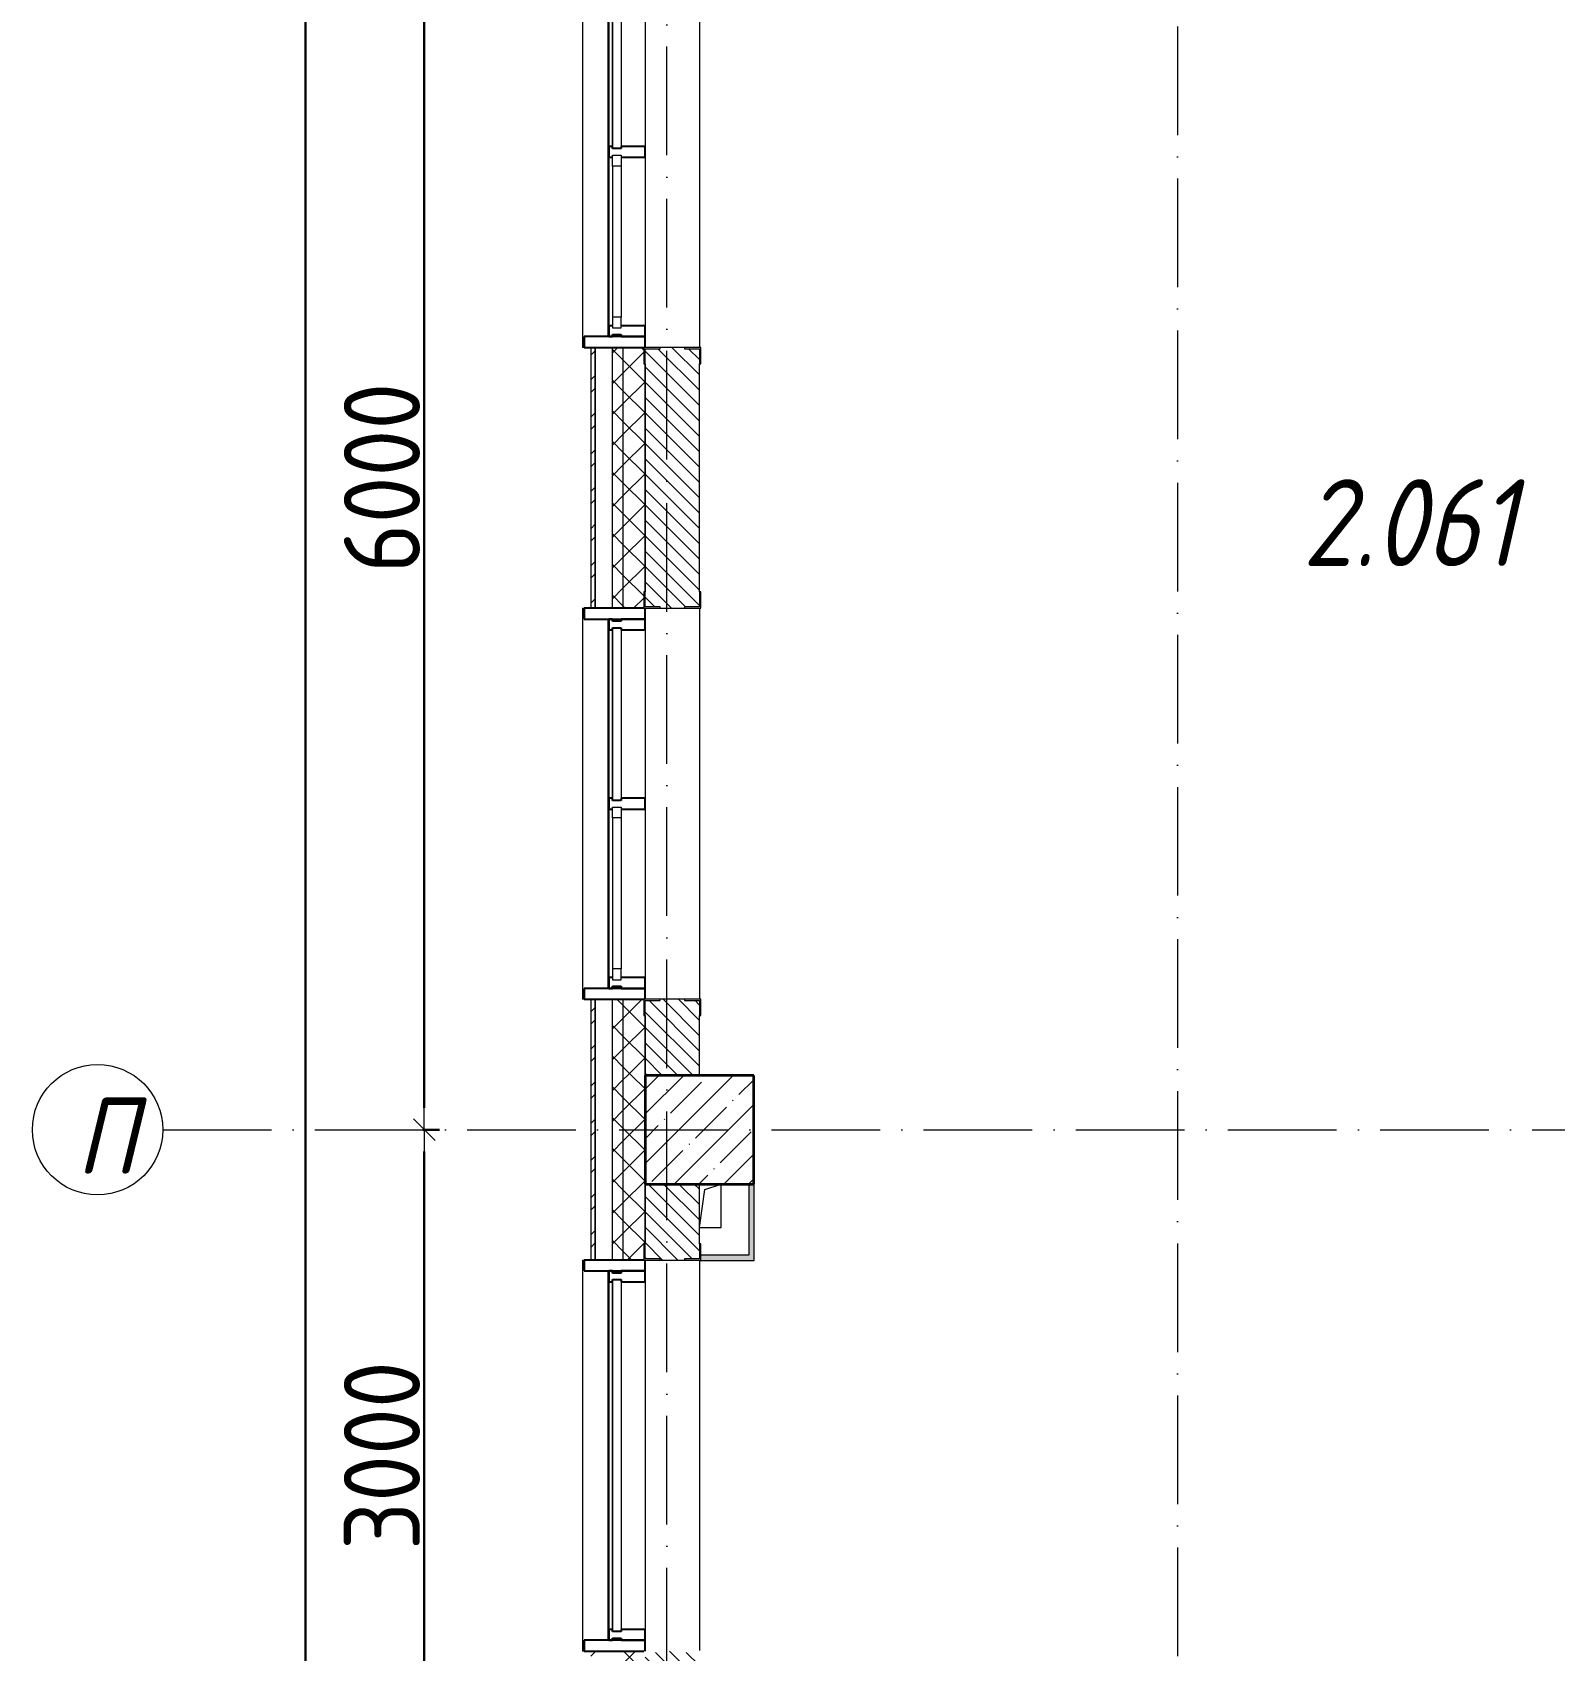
# Model space of a CAD drawing. Header units: millimetres. Extents: x -213536 to 1564669, y -45299 to 942238.
# Drawn here: x -213536 to -206532, y 133885 to 141333 of the extents above; entities that cross this region are included whole.
import ezdxf

# ---------------------------------------------------------------- set-up
doc = ezdxf.new("R2010")
doc.units = ezdxf.units.MM
doc.linetypes.add('50_200_ШТРИХ_1Т_ш5_п1_п1_', pattern=[700, 500, -100, 0, -100])
doc.linetypes.add('Штрих короткий', pattern=[300, 150, -150])
for name, color, linetype, lineweight in [('0-1', 7, 'Continuous', 5), ('0-2', 7, 'Continuous', 9), ('Импосты витража', 7, 'Continuous', 9), ('Импосты витража-1', 7, 'Continuous', 25), ('Каркас_Импост', 7, 'Continuous', 13), ('Каркас_Импост-1', 7, 'Continuous', 9), ('Марки помещений', 7, 'Continuous', 9), ('Несущие колонны', 7, 'Continuous', 9), ('Несущие колонны-1', 7, 'Continuous', 35), ('Обобщенные модели', 7, 'Continuous', 9), ('Общие ребра', 7, 'Continuous', 9), ('Окна', 7, 'Continuous', 9), ('Оси', 7, 'Continuous', 9), ('Оси-1', 7, 'Continuous', 20), ('Оси-2', 7, '50_200_ШТРИХ_1Т_ш5_п1_п1_', 9), ('Остекление-1', 7, 'Continuous', 9), ('Перемычка-1', 7, 'Штрих короткий', 9), ('Размеры', 7, 'Continuous', 15), ('Стены', 7, 'Continuous', 9), ('Стены-1', 7, 'Continuous', 13), ('Штриховка разреза-1', 7, 'Continuous', 9)]:
    doc.layers.add(name, color=color, linetype=linetype, lineweight=lineweight)
doc.layers.add('Штриховка разреза-4', color=1, linetype='Continuous', lineweight=9, true_color=0xff0000)
doc.layers.get('0-2').off()
doc.styles.add('ISOCPEUR_I_1', font='isocpeui.ttf', dxfattribs={"width": 0.85, "height": 2.5})
doc.styles.add('ISOCPEUR_I_2', font='isocpeui.ttf', dxfattribs={"width": 0.85, "height": 2.3})
doc.styles.add('СПДС', font='isocpeur.ttf', dxfattribs={"width": 0.9})
doc.dimstyles.new('Размера А3', dxfattribs={"dimtxt": 200, "dimasz": 100, "dimexe": 70, "dimexo": 100, "dimgap": 20, "dimtad": 1, "dimdec": 0, "dimrnd": 10, "dimzin": 0, "dimdsep": 46, "dimtxsty": 'СПДС', "dimblk": 'ARROWHEAD_6', "dimcen": 1, "dimclrd": 256, "dimclre": 256, "dimclrt": 256, "dimazin": 0, "dimtfac": 1, "dimtdec": 0, "dimtmove": 2, "dimatfit": 3, "dimfxl": 1, "dimtolj": 1, "dimtzin": 0, "dimarcsym": 0})
pattern_1 = [(45, (0, 0), (-70.71068, 70.71068), []), (135, (0, 0), (-70.71068, -70.71068), [])]
pattern_2 = [(135, (0, 0), (-35.35534, -35.35534), [])]
pattern_3 = [(45, (0, 0), (-85.5366, 85.5366), []), (45, (57.02, 0), (-85.5366, 85.5366), [])]

# ---------------------------------------------------------------- blocks, each defined once
blk = doc.blocks.new('BSC_Колонна _Прямоугольная - 500х500-V37-АИ2_02_План отделки стен 2-го этажа _Часть 2_')
at = {"layer": 'Несущие колонны'}
h = blk.add_hatch(dxfattribs=at)
h.set_pattern_fill('FP_45', color=256, style=0, pattern_type=2)
h.set_pattern_definition([(45, (-150, -28300), (-114.04925, 114.04925), []), (45, (-35.95, -28300), (-114.04925, 114.04925), [201.613, -40.323, 3.353, -36.97])])
h.paths.add_polyline_path([(-250, -250), (250, -250), (250, 250), (-250, 250), (-250, -85.9)], flags=0)
at = {"layer": 'Несущие колонны-1'}
for p, q in [((250, 250), (-250, 250)), ((-250, 250), (-250, -250)), ((250, -250), (250, 250)), ((-250, -250), (250, -250))]:
    blk.add_line(p, q, dxfattribs=at)
blk = doc.blocks.new('Проем_Дверь_Прямоугольный - 1800х2700h_оконные проемы-25805030-АИ2_02_План отделки стен 2-го этажа _Часть 2_')
at = {"layer": 'Перемычка-1'}
for p, q in [((900, 125), (-900, 125)), ((900, -125), (-900, -125))]:
    blk.add_line(p, q, dxfattribs=at)
blk = doc.blocks.new('PNS_Панель прямоугольная1 - Нр_Стекло - 40мм-25293744-АИ2_02_План отделки стен 2-го этажа _Часть 2_')
at = {"layer": 'Остекление-1'}
for p, q in [((-800, 40), (800, 40)), ((-810, 0), (810, 0)), ((800, 0), (-800, 0))]:
    blk.add_line(p, q, dxfattribs=at)
blk = doc.blocks.new('Прямоугольный импост - Импост структурный с накладкой - 150мм-25651488-АИ2_02_План отделки стен 2-го этажа _Часть 2_')
at = {"layer": 'Импосты витража'}
for p, q in [((44650, -100), (46250, -100)), ((44650, -267), (46250, -267))]:
    blk.add_line(p, q, dxfattribs=at)
blk = doc.blocks.new('Прямоугольный импост - Импост структурный с накладкой - 150мм-25651501-АИ2_02_План отделки стен 2-го этажа _Часть 2_')
at = {"layer": 'Импосты витража-1'}
for p, q in [((-25, 0), (-25, 17)), ((-25, 17), (25, 17)), ((-15, 0), (-25, 0)), ((-15, -40), (-15, 0)), ((25, 0), (15, 0)), ((15, 0), (15, -40)), ((25, 17), (25, 0)), ((-25, -150), (-25, -40)), ((-25, -40), (-15, -40)), ((15, -40), (25, -40)), ((25, -40), (25, -150)), ((25, -150), (-25, -150))]:
    blk.add_line(p, q, dxfattribs=at)
blk = doc.blocks.new('Прямоугольный импост - Откос НВФ_50х280 мм-25995271-АИ2_02_План отделки стен 2-го этажа _Часть 2_')
at = {"layer": 'Импосты витража-1'}
for p, q in [((-50, 130), (0, 130)), ((-50, -150), (-50, 130)), ((0, 130), (0, -144)), ((0, -150), (-50, -150))]:
    blk.add_line(p, q, dxfattribs=at)
blk = doc.blocks.new('Прямоугольный импост - Откос НВФ_50х280 мм-25995273-АИ2_02_План отделки стен 2-го этажа _Часть 2_')
at = {"layer": 'Импосты витража-1'}
for p, q in [((0, 130), (-50, 130)), ((-50, 130), (-50, -150)), ((0, -144), (0, 130)), ((-50, -150), (0, -150))]:
    blk.add_line(p, q, dxfattribs=at)
blk = doc.blocks.new('PNS_Панель прямоугольная2 - Нр_Стекло - 40мм-26243474-АИ2_02_План отделки стен 2-го этажа _Часть 2_')
at = {"layer": 'Каркас_Импост'}
for p, q in [((-397.5, 0), (-397.5, 40)), ((-397.5, 40), (-347.5, 40)), ((-347.5, 40), (-347.5, 0)), ((397.5, 40), (347.5, 40)), ((347.5, 40), (347.5, 0)), ((397.5, 0), (397.5, 40)), ((-347.5, 0), (-397.5, 0)), ((347.5, 0), (397.5, 0))]:
    blk.add_line(p, q, dxfattribs=at)
at = {"layer": 'Каркас_Импост-1'}
for p, q in [((-347.5, 40), (347.5, 40)), ((-347.5, 0), (347.5, 0))]:
    blk.add_line(p, q, dxfattribs=at)
blk = doc.blocks.new('Прямоугольный импост - Импост структурный с накладкой - 150мм-25647633-АИ2_02_План отделки стен 2-го этажа _Часть 2_')
at = {"layer": 'Импосты витража-1'}
for p, q in [((-25, 0), (-25, 17)), ((-25, 17), (25, 17)), ((-15, 0), (-25, 0)), ((-15, -40), (-15, 0)), ((25, 17), (25, 0)), ((-25, -150), (-25, -40)), ((-25, -40), (-15, -40)), ((25, -40), (25, -150)), ((25, -150), (-25, -150))]:
    blk.add_line(p, q, dxfattribs=at)
blk = doc.blocks.new('Прямоугольный импост - Импост структурный с накладкой - 150мм-25647642-АИ2_02_План отделки стен 2-го этажа _Часть 2_')
at = {"layer": 'Импосты витража'}
for p, q in [((42475, -100), (43250, -100)), ((42475, -267), (43250, -267))]:
    blk.add_line(p, q, dxfattribs=at)
blk = doc.blocks.new('Прямоугольный импост - Импост структурный с накладкой - 150мм-V150-АИ2_02_План отделки стен 2-го этажа _Часть 2_')
at = {"layer": 'Импосты витража-1'}
for p, q in [((-25, 0), (-25, 17)), ((-25, 17), (25, 17)), ((25, 0), (15, 0)), ((15, 0), (15, -40)), ((25, 17), (25, 0)), ((-25, -150), (-25, -40)), ((15, -40), (25, -40)), ((25, -40), (25, -150)), ((25, -150), (-25, -150))]:
    blk.add_line(p, q, dxfattribs=at)
blk = doc.blocks.new('PNS_Панель прямоугольная1 - Нр_Стекло - 40мм-25259299-АИ2_02_План отделки стен 2-го этажа _Часть 2_')
at = {"layer": 'Остекление-1'}
for p, q in [((-387.5, 40), (387.5, 40)), ((-397.5, 0), (397.5, 0)), ((387.5, 0), (-387.5, 0))]:
    blk.add_line(p, q, dxfattribs=at)
blk = doc.blocks.new('Прямоугольный импост - Импост структурный с накладкой - 150мм-25647644-АИ2_02_План отделки стен 2-го этажа _Часть 2_')
at = {"layer": 'Импосты витража-1'}
for p, q in [((-25, 0), (-25, 17)), ((-25, 17), (25, 17)), ((-15, 0), (-25, 0)), ((-15, -40), (-15, 0)), ((25, 0), (15, 0)), ((15, 0), (15, -40)), ((25, 17), (25, 0)), ((-25, -150), (-25, -40)), ((-25, -40), (-15, -40)), ((15, -40), (25, -40)), ((25, -40), (25, -150)), ((25, -150), (-25, -150))]:
    blk.add_line(p, q, dxfattribs=at)
blk = doc.blocks.new('Прямоугольный импост - Откос НВФ_50х280 мм-25993834-АИ2_02_План отделки стен 2-го этажа _Часть 2_')
at = {"layer": 'Импосты витража-1'}
for p, q in [((-50, 130), (0, 130)), ((-50, -150), (-50, 130)), ((0, 130), (0, -144)), ((0, -150), (-50, -150))]:
    blk.add_line(p, q, dxfattribs=at)
blk = doc.blocks.new('Прямоугольный импост - Откос НВФ_50х280 мм-25993838-АИ2_02_План отделки стен 2-го этажа _Часть 2_')
at = {"layer": 'Импосты витража-1'}
for p, q in [((0, 130), (-50, 130)), ((-50, 130), (-50, -150)), ((0, -144), (0, 130)), ((-50, -150), (0, -150))]:
    blk.add_line(p, q, dxfattribs=at)
blk = doc.blocks.new('Фахверк_СКБ_Уголок - 250_2700-27497298-АИ2_02_План отделки стен 2-го этажа _Часть 2_')
at = {"layer": 'Обобщенные модели'}
for p, q in [((200, 181), (125, 181)), ((125, 181), (125, 106)), ((131, 106), (131, 175)), ((131, 175), (200, 175)), ((200, 175), (200, 181)), ((125, 106), (131, 106)), ((131, -6), (125, -6)), ((125, -6), (125, -81)), ((131, -75), (131, -6)), ((125, -81), (200, -81)), ((200, -75), (131, -75)), ((200, -81), (200, -75))]:
    blk.add_line(p, q, dxfattribs=at)
blk = doc.blocks.new('AR_Отверстие прямоугольное _в плите_ - AR_Отверстие прямоугольное _в плите_-30510733-АИ2_02_План отделки стен 2-го этажа _Часть 2_')
at = {"layer": 'Обобщенные модели'}
for p, q in [((-50, -100), (-25, 75)), ((-25, 75), (50, 100)), ((50, -100), (50, 100)), ((-50, -100), (50, -100))]:
    blk.add_line(p, q, dxfattribs=at)
blk = doc.blocks.new('Отлив_СКБ - Отлив витража_120_НВФ-31885689-АИ2_02_План отделки стен 2-го этажа _Часть 2_')
at = {"layer": 'Окна'}
for p, q in [((0, 113), (0, 120)), ((1800, 120), (0, 120)), ((1800, 120), (1800, 113)), ((50, 2), (1750, 2))]:
    blk.add_line(p, q, dxfattribs=at)
blk = doc.blocks.new('0125-Р-ОО-Ш2-АР-о_23_10_2024_rvt-1-АИ2_02_План отделки стен 2-го этажа _Часть 2_')
at = {"layer": 'Штриховка разреза-1'}
h = blk.add_hatch(dxfattribs=at)
h.set_pattern_fill('FP_81', color=256, style=0, pattern_type=2)
h.set_pattern_definition(pattern_1)
h.paths.add_polyline_path([(-250, 28550), (-200, 28550), (-200, 28900), (-250, 28900)], flags=0)
h.paths.add_polyline_path([(-250, 30700), (-200, 30700), (-200, 31900), (-250, 31900), (-250, 30986.2)], flags=0)
h.paths.add_polyline_path([(-250, 33700), (-200, 33700), (-200, 34050), (-250, 34050), (-250, 33758.3)], flags=0)
h = blk.add_hatch(dxfattribs=at)
h.set_pattern_fill('FP_81', color=256, style=0, pattern_type=2)
h.set_pattern_definition(pattern_1)
h.paths.add_polyline_path([(-100, 28550), (-100, 28825), (-106, 28825), (-106, 28900), (-200, 28900), (-200, 28550), (-106, 28550)], flags=0)
h.paths.add_polyline_path([(-200, 30700), (-106, 30700), (-106, 30775), (-100, 30775), (-100, 31825), (-106, 31825), (-106, 31900), (-200, 31900), (-200, 30706)], flags=0)
h.paths.add_polyline_path([(-106, 33700), (-106, 33775), (-100, 33775), (-100, 34050), (-200, 34050), (-200, 33700)], flags=0)
h = blk.add_hatch(dxfattribs=at)
h.set_pattern_fill('FP_2', color=256, style=0, pattern_type=2)
h.set_pattern_definition(pattern_2)
h.paths.add_polyline_path([(150, 28550), (149.3, 28894), (81, 28894), (81, 28900), (-31, 28900), (-31, 28894), (-100, 28894), (-100, 28550), (149.3, 28550)], flags=0)
h.paths.add_polyline_path([(81, 30700), (81, 30706), (150, 30706), (150, 31894), (81, 31894), (81, 31900), (-31, 31900), (-31, 31894), (-100, 31894), (-100, 30706), (-31, 30706), (-31, 30700)], flags=0)
h.paths.add_polyline_path([(81, 33700), (81, 33706), (150, 33706), (150, 34050), (-100, 34050), (-100, 33706), (-31, 33706), (-31, 33700)], flags=0)
h = blk.add_hatch(dxfattribs=at)
h.set_pattern_fill('FP_80', color=256, style=0, pattern_type=2)
h.set_pattern_definition(pattern_3)
h.paths.add_polyline_path([(-350, 28625), (-330, 28625), (-330, 28900), (-350, 28900)], flags=0)
h.paths.add_polyline_path([(-330, 30700), (-330, 31900), (-350, 31900), (-350, 30700)], flags=0)
h.paths.add_polyline_path([(-330, 33700), (-330, 33880), (-350, 33880), (-350, 33700)], flags=0)
h = blk.add_hatch(dxfattribs=at)
h.set_pattern_fill('FP_80', color=256, style=0, pattern_type=2)
h.set_pattern_definition(pattern_3)
h.paths.add_polyline_path([(-350, 11335), (-330, 11335), (-330, 13650), (-350, 13650), (-350, 12505.4)], flags=0)
h.paths.add_polyline_path([(-350, 15450), (-330, 15450), (-330, 16900), (-350, 16900), (-350, 16201.6)], flags=0)
h.paths.add_polyline_path([(-330, 18700), (-330, 19900), (-350, 19900), (-350, 18700)], flags=0)
h.paths.add_polyline_path([(-330, 21700), (-330, 22900), (-350, 22900), (-350, 21700)], flags=0)
h.paths.add_polyline_path([(-330, 24700), (-330, 25900), (-350, 25900), (-350, 24700)], flags=0)
h.paths.add_polyline_path([(-330, 27700), (-330, 28625), (-350, 28625), (-350, 27700)], flags=0)
h = blk.add_hatch(dxfattribs=at)
h.set_pattern_fill('FP_81', color=256, style=0, pattern_type=2)
h.set_pattern_definition(pattern_1)
h.paths.add_polyline_path([(-200, 11335), (-200, 13650), (-250, 13650), (-250, 11335)], flags=0)
h.paths.add_polyline_path([(-200, 15450), (-200, 16900), (-250, 16900), (-250, 15450)], flags=0)
h.paths.add_polyline_path([(-200, 18700), (-200, 19900), (-250, 19900), (-250, 18700)], flags=0)
h.paths.add_polyline_path([(-200, 21700), (-200, 22900), (-250, 22900), (-250, 21700)], flags=0)
h.paths.add_polyline_path([(-200, 24700), (-200, 25900), (-250, 25900), (-250, 24700)], flags=0)
h.paths.add_polyline_path([(-200, 27700), (-200, 28550), (-250, 28550), (-250, 27700)], flags=0)
h = blk.add_hatch(dxfattribs=at)
h.set_pattern_fill('FP_81', color=256, style=0, pattern_type=2)
h.set_pattern_definition(pattern_1)
h.paths.add_polyline_path([(-200, 11335), (-100, 11335), (-100, 13575), (-106, 13575), (-106, 13650), (-200, 13650), (-200, 11350)], flags=0)
h.paths.add_polyline_path([(-106, 15450), (-106, 15525), (-100, 15525), (-100, 16825), (-106, 16825), (-106, 16900), (-200, 16900), (-200, 15450)], flags=0)
h.paths.add_polyline_path([(-200, 18700), (-106, 18700), (-106, 18775), (-100, 18775), (-100, 19825), (-106, 19825), (-106, 19900), (-200, 19900), (-200, 18973.7)], flags=0)
h.paths.add_polyline_path([(-200, 21700), (-106, 21700), (-106, 21775), (-100, 21775), (-100, 22825), (-106, 22825), (-106, 22900), (-200, 22900), (-200, 21706)], flags=0)
h.paths.add_polyline_path([(-106, 24700), (-106, 24775), (-100, 24775), (-100, 25825), (-106, 25825), (-106, 25900), (-200, 25900), (-200, 24700)], flags=0)
h.paths.add_polyline_path([(-106, 27700), (-106, 27775), (-100, 27775), (-100, 28550), (-200, 28550), (-200, 27700)], flags=0)
h = blk.add_hatch(dxfattribs=at)
h.set_pattern_fill('FP_2', color=256, style=0, pattern_type=2)
h.set_pattern_definition(pattern_2)
h.paths.add_polyline_path([(150, 25550), (150, 25894), (81, 25894), (81, 25900), (-31, 25900), (-31, 25894), (-100, 25894), (-100, 25550)], flags=0)
h.paths.add_polyline_path([(81, 27700), (81, 27706), (150, 27706), (150, 28050), (-100, 28050), (-100, 27706), (-31, 27706), (-31, 27700)], flags=0)
at = {"layer": 'Общие ребра'}
for p, q in [((-330, 31900), (-330, 30700)), ((-330, 30700), (-330, 31900)), ((-250, 30700), (-250, 31900)), ((-200, 30700), (-200, 31900)), ((-100, 31825), (-100, 30775)), ((-100, 30775), (-100, 31825)), ((-330, 28900), (-330, 28625)), ((-330, 28625), (-330, 28900)), ((-250, 28550), (-250, 28900)), ((-200, 28550), (-200, 28900)), ((-100, 28825), (-100, 28550)), ((-100, 28550), (-100, 28825)), ((-330, 28550), (-330, 27700)), ((-330, 27700), (-330, 28550)), ((-250, 27700), (-250, 28550)), ((-200, 27700), (-200, 28550)), ((-100, 27775), (-100, 28050)), ((-100, 28050), (-100, 27775))]:
    blk.add_line(p, q, dxfattribs=at)
at = {"layer": 'Стены'}
for p, q in [((150, 33700), (150, 31900)), ((150, 30700), (150, 28900)), ((150, 27697.5), (150, 25902.5))]:
    blk.add_line(p, q, dxfattribs=at)
at = {"layer": 'Стены-1'}
for p, q in [((-350, 31900), (-350, 30700)), ((-330, 31900), (-350, 31900)), ((-106, 31900), (-330, 31900)), ((81, 31900), (-31, 31900)), ((150, 30775), (150, 31825)), ((-350, 30700), (-330, 30700)), ((-330, 30700), (-106, 30700)), ((-31, 30700), (81, 30700)), ((-350, 28900), (-350, 28625)), ((-330, 28900), (-350, 28900)), ((-106, 28900), (-330, 28900)), ((81, 28900), (-31, 28900)), ((150, 28550), (150, 28825)), ((-350, 28625), (-350, 27700)), ((-330, 28625), (-330, 28550)), ((-330, 28550), (-330, 28625)), ((150, 27775), (150, 28050)), ((-350, 27700), (-330, 27700)), ((-330, 27700), (-106, 27700)), ((-31, 27700), (81, 27700))]:
    blk.add_line(p, q, dxfattribs=at)
at = {"layer": '0-2'}
for name, p, rotation in [('Отлив_СКБ - Отлив витража_120_НВФ-31885689-АИ2_02_План отделки стен 2-го этажа _Часть 2_', (-267, 31900), 90), ('Проем_Дверь_Прямоугольный - 1800х2700h_оконные проемы-25805030-АИ2_02_План отделки стен 2-го этажа _Часть 2_', (25, 32800), 89.99999999999991), ('Прямоугольный импост - Импост структурный с накладкой - 150мм-25647642-АИ2_02_План отделки стен 2-го этажа _Часть 2_', (0, 76075), 270.0000000000001), ('PNS_Панель прямоугольная1 - Нр_Стекло - 40мм-25259299-АИ2_02_План отделки стен 2-го этажа _Часть 2_', (-250, 33212.5), 269.9999999999977), ('Прямоугольный импост - Импост структурный с накладкой - 150мм-25647642-АИ2_02_План отделки стен 2-го этажа _Часть 2_', (0, 75250), 270.0000000000001), ('PNS_Панель прямоугольная2 - Нр_Стекло - 40мм-26243474-АИ2_02_План отделки стен 2-го этажа _Часть 2_', (-250, 32387.5), 269.9999999999977), ('Фахверк_СКБ_Уголок - 250_2700-27497298-АИ2_02_План отделки стен 2-го этажа _Часть 2_', (-25, 32025), 269.9999999999999), ('Фахверк_СКБ_Уголок - 250_2700-27497298-АИ2_02_План отделки стен 2-го этажа _Часть 2_', (75, 30575), 89.99999999999991), ('Отлив_СКБ - Отлив витража_120_НВФ-31885689-АИ2_02_План отделки стен 2-го этажа _Часть 2_', (-267, 28900), 90), ('Прямоугольный импост - Откос НВФ_50х280 мм-25993838-АИ2_02_План отделки стен 2-го этажа _Часть 2_', (-250, 30700), 89.99999999999773), ('Проем_Дверь_Прямоугольный - 1800х2700h_оконные проемы-25805030-АИ2_02_План отделки стен 2-го этажа _Часть 2_', (25, 29800), 89.99999999999991), ('PNS_Панель прямоугольная1 - Нр_Стекло - 40мм-25259299-АИ2_02_План отделки стен 2-го этажа _Часть 2_', (-250, 30212.5), 269.9999999999977), ('Прямоугольный импост - Импост структурный с накладкой - 150мм-25647642-АИ2_02_План отделки стен 2-го этажа _Часть 2_', (0, 73075), 270.0000000000001), ('Прямоугольный импост - Импост структурный с накладкой - 150мм-25647642-АИ2_02_План отделки стен 2-го этажа _Часть 2_', (0, 72250), 270.0000000000001), ('PNS_Панель прямоугольная2 - Нр_Стекло - 40мм-26243474-АИ2_02_План отделки стен 2-го этажа _Часть 2_', (-250, 29387.5), 269.9999999999977), ('Фахверк_СКБ_Уголок - 250_2700-27497298-АИ2_02_План отделки стен 2-го этажа _Часть 2_', (-25, 29025), 269.9999999999999), ('Фахверк_СКБ_Уголок - 250_2700-27497298-АИ2_02_План отделки стен 2-го этажа _Часть 2_', (75, 27575), 89.99999999999991), ('Отлив_СКБ - Отлив витража_120_НВФ-31885689-АИ2_02_План отделки стен 2-го этажа _Часть 2_', (-267, 25900), 90), ('Прямоугольный импост - Откос НВФ_50х280 мм-25995273-АИ2_02_План отделки стен 2-го этажа _Часть 2_', (-250, 27700), 89.99999999999847), ('Проем_Дверь_Прямоугольный - 1800х2700h_оконные проемы-25805030-АИ2_02_План отделки стен 2-го этажа _Часть 2_', (25, 26800), 89.99999999999991), ('Прямоугольный импост - Импост структурный с накладкой - 150мм-25651488-АИ2_02_План отделки стен 2-го этажа _Часть 2_', (0, 72250), 269.9999999999994), ('PNS_Панель прямоугольная1 - Нр_Стекло - 40мм-25293744-АИ2_02_План отделки стен 2-го этажа _Часть 2_', (-250, 26800), 269.9999999999985)]:
    blk.add_blockref(name, p, dxfattribs=dict(at, rotation=rotation))
at = {"layer": '0-2', "extrusion": (0, 0, -1)}
for name, p, rotation in [('Прямоугольный импост - Импост структурный с накладкой - 150мм-25647633-АИ2_02_План отделки стен 2-го этажа _Часть 2_', (250, 32800), 270.0000000000023), ('Прямоугольный импост - Откос НВФ_50х280 мм-25993834-АИ2_02_План отделки стен 2-го этажа _Часть 2_', (250, 31900), 270.0000000000023), ('Прямоугольный импост - Импост структурный с накладкой - 150мм-V150-АИ2_02_План отделки стен 2-го этажа _Часть 2_', (250, 31975), 270.0000000000023), ('Прямоугольный импост - Импост структурный с накладкой - 150мм-25647644-АИ2_02_План отделки стен 2-го этажа _Часть 2_', (250, 30625), 270.0000000000023), ('Прямоугольный импост - Импост структурный с накладкой - 150мм-25647633-АИ2_02_План отделки стен 2-го этажа _Часть 2_', (250, 29800), 270.0000000000023), ('Прямоугольный импост - Импост структурный с накладкой - 150мм-V150-АИ2_02_План отделки стен 2-го этажа _Часть 2_', (250, 28975), 270.0000000000023), ('Прямоугольный импост - Откос НВФ_50х280 мм-25993834-АИ2_02_План отделки стен 2-го этажа _Часть 2_', (250, 28900), 270.0000000000023), ('Прямоугольный импост - Импост структурный с накладкой - 150мм-25651501-АИ2_02_План отделки стен 2-го этажа _Часть 2_', (250, 27625), 270.0000000000015), ('Прямоугольный импост - Импост структурный с накладкой - 150мм-25651501-АИ2_02_План отделки стен 2-го этажа _Часть 2_', (250, 25975), 270.0000000000015), ('Прямоугольный импост - Откос НВФ_50х280 мм-25995271-АИ2_02_План отделки стен 2-го этажа _Часть 2_', (250, 25900), 270.0000000000015)]:
    blk.add_blockref(name, p, dxfattribs=dict(at, rotation=rotation))
at = {"layer": '0-2'}
for name, p in [('BSC_Колонна _Прямоугольная - 500х500-V37-АИ2_02_План отделки стен 2-го этажа _Часть 2_', (150, 28300)), ('AR_Отверстие прямоугольное _в плите_ - AR_Отверстие прямоугольное _в плите_-30510733-АИ2_02_План отделки стен 2-го этажа _Часть 2_', (200, 27950))]:
    blk.add_blockref(name, p, dxfattribs=at)
blk = doc.blocks.new('Ось сетки - Круг_Ø6_00__ISO-2_5_0_9K_-16731441-АИ2_02_План отделки стен 2-го этажа _Часть 2_')
at = {"layer": 'Оси-1'}
blk.add_circle((0, 0), 3, dxfattribs=at)
blk = doc.blocks.new('ARROWHEAD_6')
at = {"color": 0, "linetype": 'Continuous'}
for p, q in [((0, 0), (-1, 0)), ((-0.5, -0.5), (0.5, 0.5))]:
    blk.add_line(p, q, dxfattribs=at)
blk = doc.blocks.new('*D2995')
at = {"layer": 'Defpoints', "color": 0, "transparency": 16777216}
for p in [(205024, 241115.2), (205130, 241115.2), (205024, 238115.2)]:
    blk.add_point(p, dxfattribs=at)
at = {"layer": 'Размеры', "lineweight": -2, "transparency": 16777216}
for p, q in [((205124, 241115.2), (205200, 241115.2)), ((205130, 238215.2), (205130, 241015.2)), ((205124, 238115.2), (205200, 238115.2))]:
    blk.add_line(p, q, dxfattribs=at)
at = {"layer": 'Размеры', "lineweight": -2, "transparency": 16777216, "xscale": 100, "yscale": 100, "zscale": 100}
for p, rotation in [((205130, 241115.2), 90), ((205130, 238115.2), 270)]:
    blk.add_blockref('ARROWHEAD_6', p, dxfattribs=dict(at, rotation=rotation))
at = {"layer": 'Размеры', "lineweight": 25, "transparency": 16777216, "insert": (204935, 239615.2), "char_height": 350, "width": 2.488, "attachment_point": 5, "rotation": 90, "style": 'СПДС'}
blk.add_mtext('\\A1;3000', dxfattribs=at)
blk = doc.blocks.new('*D2996')
at = {"layer": 'Defpoints', "color": 0, "transparency": 16777216}
for p in [(205024, 247115.2), (205130, 247115.2), (205024, 241115.2)]:
    blk.add_point(p, dxfattribs=at)
at = {"layer": 'Размеры', "lineweight": -2, "transparency": 16777216}
for p, q in [((205124, 247115.2), (205200, 247115.2)), ((205130, 241215.2), (205130, 247015.2)), ((205124, 241115.2), (205200, 241115.2))]:
    blk.add_line(p, q, dxfattribs=at)
at = {"layer": 'Размеры', "lineweight": -2, "transparency": 16777216, "xscale": 100, "yscale": 100, "zscale": 100}
for p, rotation in [((205130, 247115.2), 90), ((205130, 241115.2), 270)]:
    blk.add_blockref('ARROWHEAD_6', p, dxfattribs=dict(at, rotation=rotation))
at = {"layer": 'Размеры', "lineweight": 25, "transparency": 16777216, "insert": (204935, 244115.2), "char_height": 350, "width": 2.488, "attachment_point": 5, "rotation": 90, "style": 'СПДС'}
blk.add_mtext('\\A1;6000', dxfattribs=at)
blk = doc.blocks.new('*D3001')
at = {"layer": 'Defpoints', "color": 0, "transparency": 16777216}
for p in [(204477.6, 262265.2), (204583.6, 262265.2), (204477.6, 212815.2)]:
    blk.add_point(p, dxfattribs=at)
at = {"layer": 'Размеры', "lineweight": -2, "transparency": 16777216}
for p, q in [((204577.6, 262265.2), (204653.6, 262265.2)), ((204583.6, 212915.2), (204583.6, 262165.2)), ((204577.6, 212815.2), (204653.6, 212815.2))]:
    blk.add_line(p, q, dxfattribs=at)
at = {"layer": 'Размеры', "lineweight": -2, "transparency": 16777216, "xscale": 100, "yscale": 100, "zscale": 100}
for p, rotation in [((204583.6, 262265.2), 90), ((204583.6, 212815.2), 270)]:
    blk.add_blockref('ARROWHEAD_6', p, dxfattribs=dict(at, rotation=rotation))
at = {"layer": 'Размеры', "lineweight": 25, "transparency": 16777216, "insert": (204388.6, 237540.2), "char_height": 350, "width": 3.261, "attachment_point": 5, "rotation": 90, "style": 'СПДС'}
blk.add_mtext('\\A1;49450', dxfattribs=at)
blk = doc.blocks.new('Оси1')
at = {"layer": 'Оси-2'}
for p, q in [((206245.6, 210594.5), (206245.6, 264395.4)), ((208595.6, 264395.4), (208595.6, 210594.5)), ((203926.8, 241115.2), (234645.6, 241115.2))]:
    blk.add_line(p, q, dxfattribs=at)
at = {"layer": 'Оси-1', "xscale": 99.99999999999993, "yscale": 99.99999999999993, "zscale": 99.99999999999993, "rotation": 269.9999999999996}
blk.add_blockref('Ось сетки - Круг_Ø6_00__ISO-2_5_0_9K_-16731441-АИ2_02_План отделки стен 2-го этажа _Часть 2_', (203626.8, 241115.2), dxfattribs=at)
at = {"layer": 'Оси', "insert": (203528.8, 241261.9), "char_height": 350, "width": 223.671, "attachment_point": 1, "style": 'ISOCPEUR_I_1'}
blk.add_mtext('\\fISOCPEUR|b0|i1|c204|p34|;\\W.9;П', dxfattribs=at)
at = {"layer": 'Размеры', "lineweight": 25}
for base, p1, p2, picture, middle in [((204583.6, 262265.2), (204477.6, 212815.2), (204477.6, 262265.2), '*D3001', (204388.6, 237540.2)), ((205130, 247115.2), (205024, 241115.2), (205024, 247115.2), '*D2996', (204935, 244115.2)), ((205130, 241115.2), (205024, 238115.2), (205024, 241115.2), '*D2995', (204935, 239615.2))]:
    dim = blk.add_linear_dim(base=base, p1=p1, p2=p2, angle=90, dimstyle='Размера А3', override={"dimtxt": 350}, dxfattribs=at)
    dim.commit()
    dim.dimension.update_dxf_attribs({"geometry": picture, "text_midpoint": middle})

msp = doc.modelspace()

# ---------------------------------------------------------------- hatches: boundary and pattern name
at = {"layer": 'Штриховка разреза-4'}
for points in [[(-210214.5, 135680.3), (-210214.5, 136032.8), (-210239.5, 136032.8), (-210239.5, 135680.3)], [(-210239.5, 135680.3), (-210239.5, 135705.3), (-210461, 135705.3), (-210461, 135682.8), (-210467, 135682.8), (-210467, 135680.3), (-210461, 135680.3)]]:
    msp.add_hatch(color=256, dxfattribs=at).paths.add_polyline_path(points, flags=0)

# ---------------------------------------------------------------- linework, layer by layer
at = {"layer": 'Общие ребра'}
msp.add_line((-210214.5, 136032.8), (-210217, 136032.8), dxfattribs=at)
at = {"layer": 'Стены-1'}
for p, q in [((-210239.5, 136032.8), (-210239.5, 135705.3)), ((-210214.5, 135680.3), (-210214.5, 136032.8)), ((-210239.5, 135705.3), (-210461, 135705.3)), ((-210467, 135682.8), (-210467, 135680.3)), ((-210467, 135680.3), (-210214.5, 135680.3))]:
    msp.add_line(p, q, dxfattribs=at)

# ---------------------------------------------------------------- block references
at = {"color": 2, "lineweight": 30}
msp.add_blockref('Оси1', (-416862.6, -104832.4), dxfattribs=at)
at = {"layer": '0-1'}
msp.add_blockref('0125-Р-ОО-Ш2-АР-о_23_10_2024_rvt-1-АИ2_02_План отделки стен 2-го этажа _Часть 2_', (-210617, 107982.8), dxfattribs=at)

# ---------------------------------------------------------------- texts
at = {"layer": 'Марки помещений', "color": 2, "insert": (-207692.1, 139276.3), "char_height": 400, "width": 737.552, "attachment_point": 1, "style": 'ISOCPEUR_I_2'}
msp.add_mtext('2.061', dxfattribs=at)

doc.saveas('drawing.dxf')
